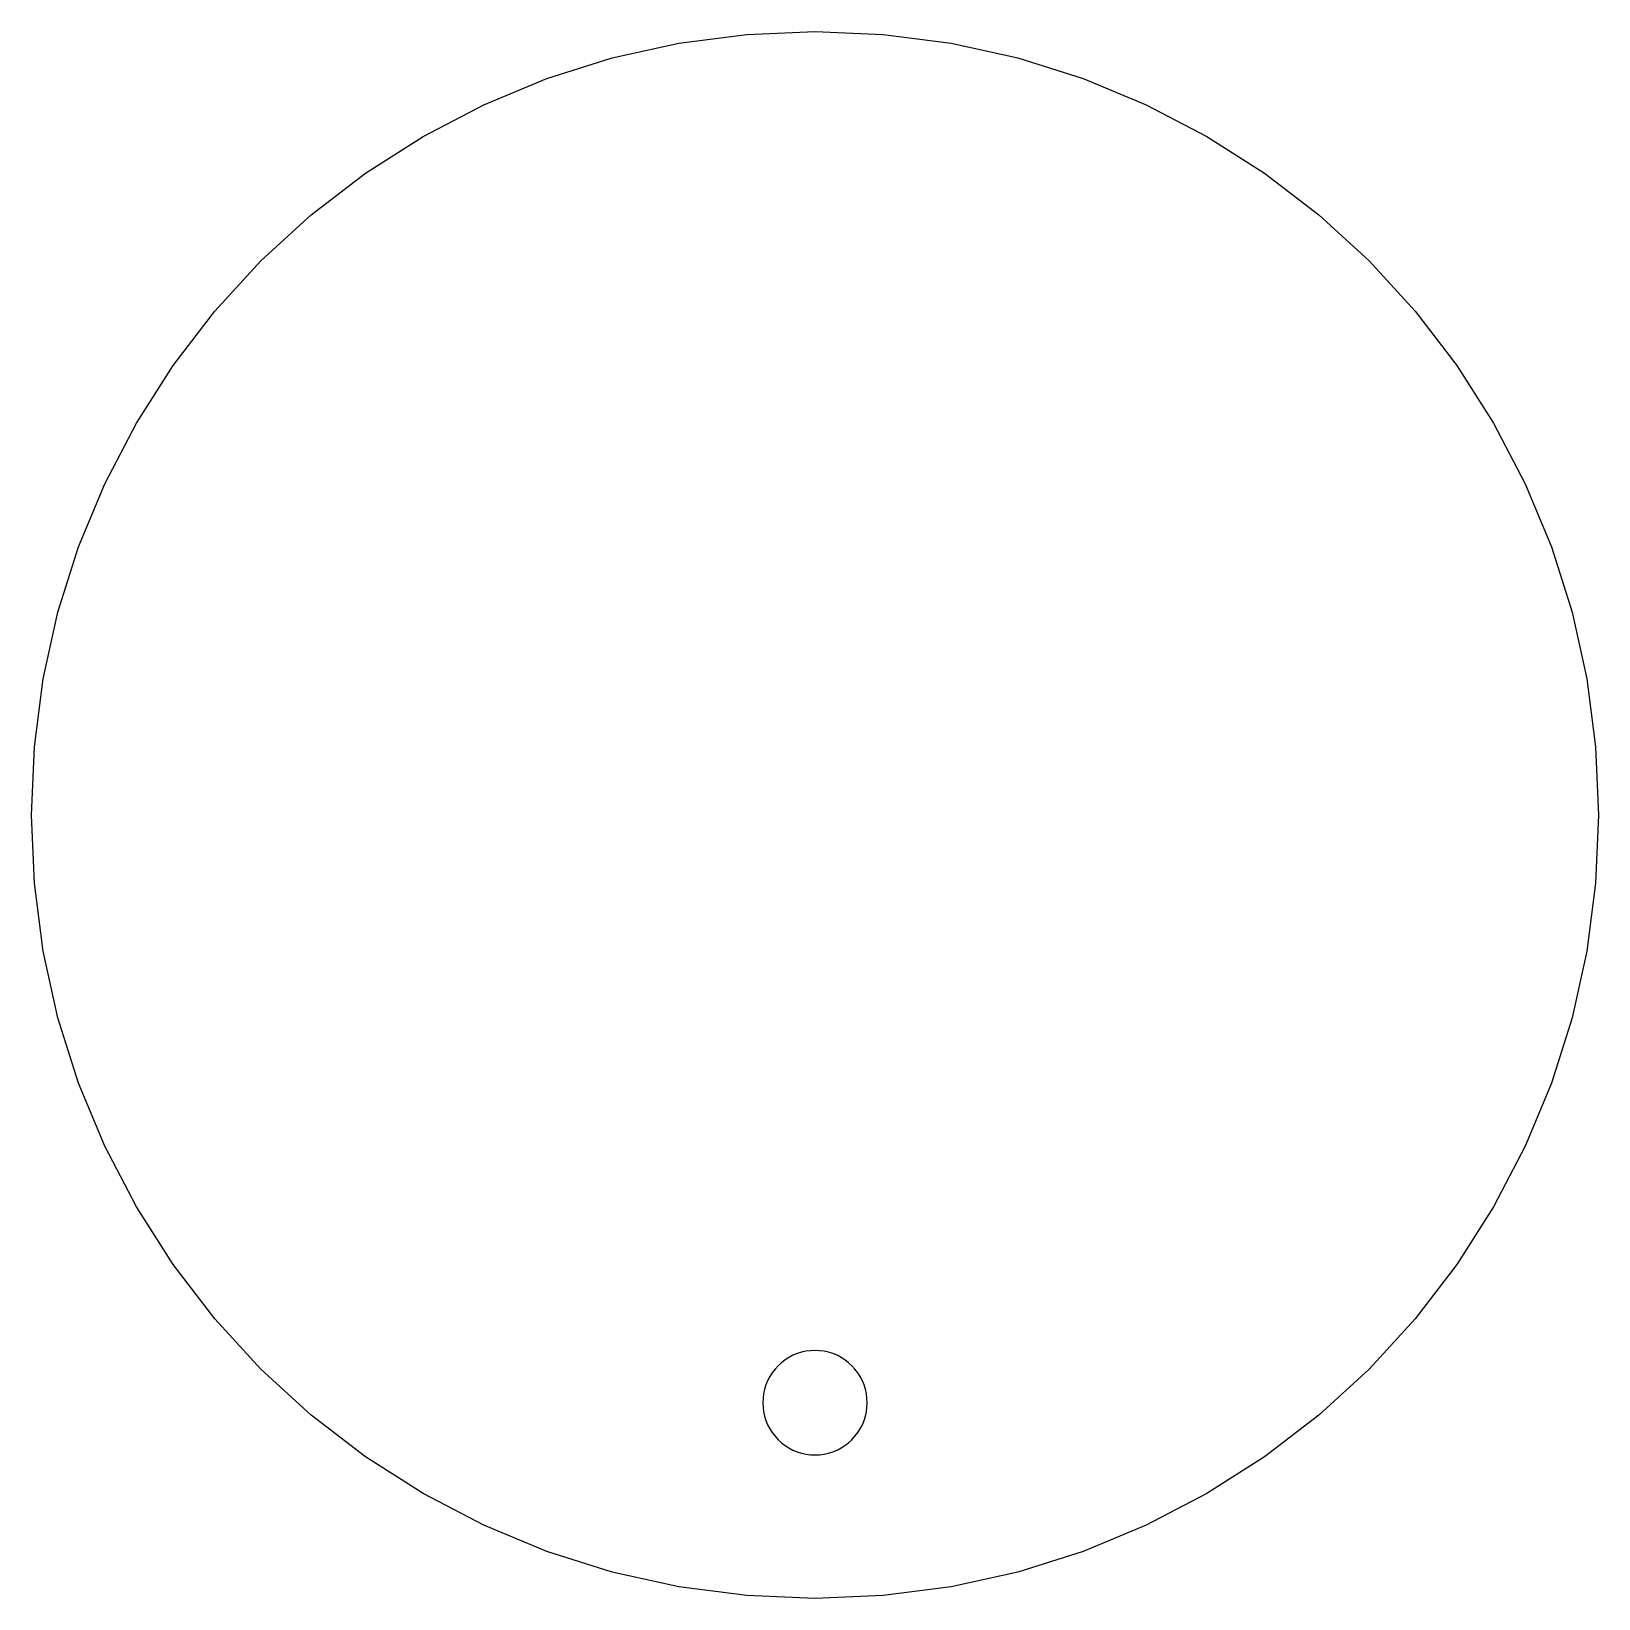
# Model space of a CAD drawing. Header units: metres. Extents: x -60 to 60, y -60 to 60.
import ezdxf

# ---------------------------------------------------------------- set-up
doc = ezdxf.new("R2010")
doc.units = ezdxf.units.M

msp = doc.modelspace()

# ---------------------------------------------------------------- linework, layer by layer
at = {"layer": 'AGUJEROS', "color": 2}
msp.add_lwpolyline([(3.98, -44.65), (3.94, -44.31), (3.86, -43.96), (3.76, -43.63), (3.63, -43.31), (3.46, -43), (3.28, -42.71), (3.06, -42.43), (2.83, -42.17), (2.57, -41.94), (2.29, -41.72), (2, -41.54), (1.69, -41.37), (1.37, -41.24), (1.04, -41.14), (0.69, -41.06), (0.35, -41.02), (0, -41), (-0.35, -41.02), (-0.69, -41.06), (-1.04, -41.14), (-1.37, -41.24), (-1.69, -41.37), (-2, -41.54), (-2.29, -41.72), (-2.57, -41.94), (-2.83, -42.17), (-3.06, -42.43), (-3.28, -42.71), (-3.46, -43), (-3.63, -43.31), (-3.76, -43.63), (-3.86, -43.96), (-3.94, -44.31), (-3.98, -44.65), (-4, -45), (-3.98, -45.35), (-3.94, -45.69), (-3.86, -46.04), (-3.76, -46.37), (-3.63, -46.69), (-3.46, -47), (-3.28, -47.29), (-3.06, -47.57), (-2.83, -47.83), (-2.57, -48.06), (-2.29, -48.28), (-2, -48.46), (-1.69, -48.63), (-1.37, -48.76), (-1.04, -48.86), (-0.69, -48.94), (-0.35, -48.98), (0, -49), (0.35, -48.98), (0.69, -48.94), (1.04, -48.86), (1.37, -48.76), (1.69, -48.63), (2, -48.46), (2.29, -48.28), (2.57, -48.06), (2.83, -47.83), (3.06, -47.57), (3.28, -47.29), (3.46, -47), (3.63, -46.69), (3.76, -46.37), (3.86, -46.04), (3.94, -45.69), (3.98, -45.35), (4, -45), (3.98, -44.65)], dxfattribs=at)
at = {"layer": 'PERFIL', "color": 1}
msp.add_lwpolyline([(45.96, -38.57), (42.43, -42.43), (38.57, -45.96), (34.41, -49.15), (30, -51.96), (25.36, -54.38), (20.52, -56.38), (15.53, -57.96), (10.42, -59.09), (5.23, -59.77), (0, -60), (-5.23, -59.77), (-10.42, -59.09), (-15.53, -57.96), (-20.52, -56.38), (-25.36, -54.38), (-30, -51.96), (-34.41, -49.15), (-38.57, -45.96), (-42.43, -42.43), (-45.96, -38.57), (-49.15, -34.41), (-51.96, -30), (-54.38, -25.36), (-56.38, -20.52), (-57.96, -15.53), (-59.09, -10.42), (-59.77, -5.23), (-60, 0), (-59.77, 5.23), (-59.09, 10.42), (-57.96, 15.53), (-56.38, 20.52), (-54.38, 25.36), (-51.96, 30), (-49.15, 34.41), (-45.96, 38.57), (-42.43, 42.43), (-38.57, 45.96), (-34.41, 49.15), (-30, 51.96), (-25.36, 54.38), (-20.52, 56.38), (-15.53, 57.96), (-10.42, 59.09), (-5.23, 59.77), (0, 60), (5.23, 59.77), (10.42, 59.09), (15.53, 57.96), (20.52, 56.38), (25.36, 54.38), (30, 51.96), (34.41, 49.15), (38.57, 45.96), (42.43, 42.43), (45.96, 38.57), (49.15, 34.41), (51.96, 30), (54.38, 25.36), (56.38, 20.52), (57.96, 15.53), (59.09, 10.42), (59.77, 5.23), (60, 0), (59.77, -5.23), (59.09, -10.42), (57.96, -15.53), (56.38, -20.52), (54.38, -25.36), (51.96, -30), (49.15, -34.41), (45.96, -38.57)], dxfattribs=at)

doc.saveas('drawing.dxf')
